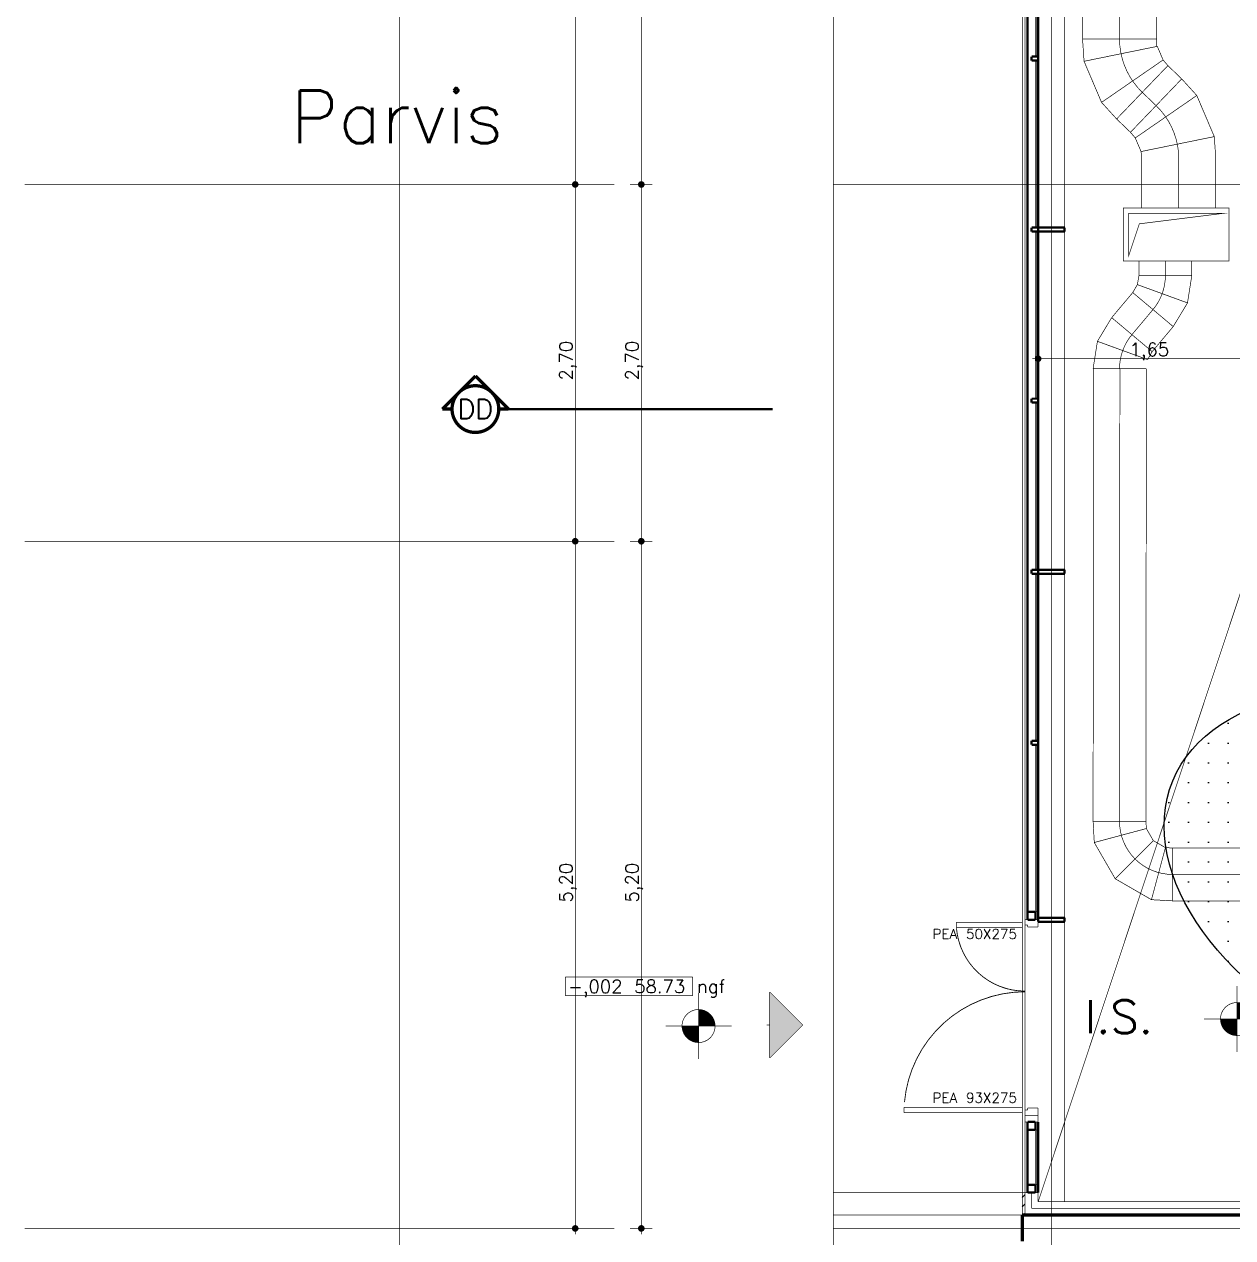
# Model space of a CAD drawing. Header units: inches. Extents: x -525059 to -412686, y 24208 to 76072.
# Drawn here: x -511311 to -502165, y 35106 to 44289 of the extents above; entities that cross this region are included whole.
import ezdxf

# ---------------------------------------------------------------- set-up
doc = ezdxf.new("R2010")
doc.units = ezdxf.units.IN
doc.header["$MEASUREMENT"] = 0
for name, pattern in [('Achse', [115, 0, -40, 75, 0]), ('CACHE', [750, 500, -250]), ('Tiretet', [546.805537, 264.583325, -105.833328, 70.555556, -105.833328])]:
    doc.linetypes.add(name, pattern=pattern)
for name, color, linetype in [('00  ISOFRAN', 7, 'Continuous'), ('00 AXES', 7, 'Continuous'), ('00 BA13', 7, 'Continuous'), ('00 cotations', 7, 'Continuous'), ('00 doublages', 7, 'Continuous'), ('00 enduit', 7, 'Continuous'), ('00 hachures', 7, 'Continuous'), ('00 isolation extérieure', 7, 'Continuous'), ('00 légendes', 7, 'Continuous'), ('00 patatoides', 7, 'Continuous'), ('00 sanitaires', 7, 'Continuous'), ('00 symboles isolants', 7, 'Continuous'), ('00 traits de coupes', 7, 'Continuous'), ('ArchiCAD', 7, 'Continuous'), ('DF ActivitÈ REPRISE', 7, 'Continuous'), ('DF ActivitÈ REPRISE_A', 7, 'Continuous'), ('DF ActivitÈ SOUFFLAGE', 7, 'Continuous'), ('flux de personnes', 7, 'Continuous'), ('murs peripherique', 7, 'Continuous'), ('textes', 7, 'Continuous')]:
    doc.layers.add(name, color=color, linetype=linetype)
doc.layers.get('0').off()
doc.styles.get("Standard").update_dxf_attribs({"font": 'txt', "bigfont": 'BIGFONT.SHX'})
doc.linetypes.add('isolation copie', pattern='A,0,[1,0715-ENSICAEN Niveau 0-1.Shx,S=1.62037,R=0,X=-0.014583,Y=1.66533e-17],-175,0', length=175)
doc.dimstyles.new('Dimstyle_0', dxfattribs={"dimtxt": 100, "dimasz": 85.5, "dimexe": 0.18, "dimexo": 0, "dimgap": 0.09, "dimtad": 1, "dimtih": 1, "dimtoh": 1, "dimlfac": 0.001, "dimzin": 0, "dimdsep": 46, "dimtxsty": 'Standard', "dimblk": 'ARROWHEAD_11', "dimblk1": 'ARROWHEAD_11', "dimblk2": 'ARROWHEAD_11', "dimcen": 0.09, "dimclrd": 7, "dimclre": 7, "dimclrt": 7, "dimadec": 1, "dimazin": 0, "dimtfac": 1, "dimtdec": 4, "dimtmove": 0, "dimatfit": 3, "dimfxl": 1, "dimtolj": 1, "dimtzin": 0, "dimarcsym": 0})
doc.dimstyles.new('Dimstyle_1', dxfattribs={"dimtxt": 100, "dimasz": 85.5, "dimexe": 0.18, "dimexo": 0, "dimgap": 0.09, "dimtad": 1, "dimlfac": 0.001, "dimzin": 0, "dimdsep": 46, "dimtxsty": 'Standard', "dimblk": 'ARROWHEAD_11', "dimblk1": 'ARROWHEAD_11', "dimblk2": 'ARROWHEAD_11', "dimcen": 0.09, "dimclrd": 7, "dimclre": 7, "dimclrt": 7, "dimadec": 1, "dimazin": 0, "dimtfac": 1, "dimtdec": 4, "dimtmove": 0, "dimatfit": 3, "dimfxl": 1, "dimtolj": 1, "dimtzin": 0, "dimarcsym": 0})
pattern_1 = [(45, (0, 0), (-35.355339, 35.355339), [])]

# ---------------------------------------------------------------- blocks, each defined once
blk = doc.blocks.new('Baie Fenêtre libre_1')
at = {"color": 0, "linetype": 'Continuous', "const_width": 5}
for points in [[(-7262, 0), (7262, 0)], [(-7262, 0), (7262, 0)], [(7262, -20), (-7262, -20)]]:
    blk.add_lwpolyline(points, dxfattribs=at)
blk = doc.blocks.new('WALL_11', base_point=(-503748.1, 50022.5))
at = {"layer": '00 enduit'}
h = blk.add_hatch(dxfattribs=at)
h.set_pattern_fill('_COMMON_BRICK', style=0, pattern_type=2)
h.set_pattern_definition(pattern_1)
h.paths.add_polyline_path([(-503758.1, 49972.5), (-503738.1, 49972.5), (-503758.1, 50072.5)], flags=0)
h = blk.add_hatch(dxfattribs=at)
h.set_pattern_fill('_COMMON_BRICK', style=0, pattern_type=2)
h.set_pattern_definition(pattern_1)
h.paths.add_polyline_path([(-503758.1, 35278.5), (-503738.1, 35278.5), (-503738.1, 35448.5), (-503758.1, 35448.5)], flags=0)
at = {"layer": '00 enduit', "color": 7, "linetype": 'Continuous', "const_width": 5}
for points in [[(-503758.1, 50072.5), (-503758.1, 49972.5)], [(-503738.1, 49972.5), (-503758.1, 49972.5)], [(-503738.1, 35448.5), (-503758.1, 35448.5)], [(-503758.1, 35448.5), (-503758.1, 35278.5)], [(-503738.1, 35278.5), (-503738.1, 35448.5)], [(-503758.1, 35278.5), (-503738.1, 35278.5)]]:
    blk.add_lwpolyline(points, dxfattribs=at)
at = {"layer": '00 enduit', "color": 4, "xscale": -1, "rotation": 269.9999999999995}
blk.add_blockref('Baie Fenêtre libre_1', (-503738.1, 42710.5), dxfattribs=at)
blk = doc.blocks.new('F Devanture 3_172')
at = {"color": 0, "linetype": 'Continuous', "const_width": 17.5}
for points in [[(-5222.4, 0), (5222.4, 0)], [(-3898.1, 0), (-3898.1, -50)], [(-3868.1, 0), (-3898.1, 0)], [(-3868.1, -50), (-3868.1, 0)], [(-2603.7, 0), (-2603.7, -50)], [(-2573.7, 0), (-2603.7, 0)], [(-2573.7, -50), (-2573.7, 0)], [(-1309.4, 0), (-1309.4, -50)], [(-1279.4, 0), (-1309.4, 0)], [(-1279.4, -50), (-1279.4, 0)], [(-15, 0), (-15, -50)], [(15, 0), (-15, 0)], [(15, -50), (15, 0)], [(1279.4, 0), (1279.4, -50)], [(1309.4, 0), (1279.4, 0)], [(1309.4, -50), (1309.4, 0)], [(2573.7, 0), (2573.7, -50)], [(2603.7, 0), (2573.7, 0)], [(2603.7, -50), (2603.7, 0)], [(3868.1, 0), (3868.1, -50)], [(3898.1, 0), (3868.1, 0)], [(3898.1, -50), (3898.1, 0)], [(-5222.4, -20), (-5222.4, -80)], [(-5162.4, -20), (-5222.4, -20)], [(-5222.4, -80), (-5162.4, -80)], [(-5162.4, -80), (-5162.4, -20)], [(-5162.4, -80), (5162.4, -80)], [(-3898.1, -50), (-3868.1, -50)], [(-2603.7, -50), (-2573.7, -50)], [(-1309.4, -50), (-1279.4, -50)], [(-15, -50), (15, -50)], [(1279.4, -50), (1309.4, -50)], [(2573.7, -50), (2603.7, -50)], [(3868.1, -50), (3898.1, -50)], [(5162.4, -20), (5162.4, -80)], [(5222.4, -20), (5162.4, -20)], [(5162.4, -80), (5222.4, -80)], [(5222.4, -80), (5222.4, -20)]]:
    blk.add_lwpolyline(points, dxfattribs=at)
at = {"color": 0, "linetype": 'Continuous', "const_width": 5}
for points in [[(-5162.4, -20), (-3898.1, -20), (-3898.1, -10), (-5162.4, -10)], [(-3868.1, -20), (-2603.7, -20), (-2603.7, -10), (-3868.1, -10)], [(-2573.7, -20), (-1309.4, -20), (-1309.4, -10), (-2573.7, -10)], [(-1279.4, -20), (-15, -20), (-15, -10), (-1279.4, -10)], [(15, -20), (1279.4, -20), (1279.4, -10), (15, -10)], [(1309.4, -20), (2573.7, -20), (2573.7, -10), (1309.4, -10)], [(2603.7, -20), (3868.1, -20), (3868.1, -10), (2603.7, -10)], [(3898.1, -20), (5162.4, -20), (5162.4, -10), (3898.1, -10)]]:
    blk.add_lwpolyline(points, close=True, dxfattribs=at)
blk = doc.blocks.new('F Devanture 3_8')
at = {"color": 0, "linetype": 'Continuous', "const_width": 17.5}
for points in [[(-267.5, 0), (267.5, 0)], [(-267.5, -20), (-267.5, -80)], [(-207.5, -20), (-267.5, -20)], [(-267.5, -80), (-207.5, -80)], [(-207.5, -80), (-207.5, -20)], [(-207.5, -80), (207.5, -80)], [(207.5, -20), (207.5, -80)], [(267.5, -20), (207.5, -20)], [(207.5, -80), (267.5, -80)], [(267.5, -80), (267.5, -20)]]:
    blk.add_lwpolyline(points, dxfattribs=at)
at = {"color": 0, "linetype": 'Continuous', "const_width": 5}
blk.add_lwpolyline([(-207.5, -20), (207.5, -20), (207.5, -10), (-207.5, -10)], close=True, dxfattribs=at)
blk = doc.blocks.new('Porte 2v CadBois 65_42')
at = {"color": 0, "linetype": 'Continuous', "const_width": 6.5}
for points in [[(640.3, 911.5, 0.388879), (-195, 0)], [(-200, 0, 0.388879), (-674.7, 518)]]:
    blk.add_lwpolyline(points, format="xyb", dxfattribs=at)
at = {"color": 0, "linetype": 'Continuous', "const_width": 5}
for points in [[(720, 915), (680, 915)], [(680, 915), (680, 20)], [(720, 20), (720, 915)], [(-720, 520), (-680, 520)], [(-720, 20), (-720, 520)], [(-680, 520), (-680, 20)], [(-700, 0), (-740, 0)], [(-740, 0), (-740, -10)], [(-680, 20), (-720, 20)], [(-700, -20), (-700, 0)], [(680, 20), (720, 20)], [(740, 0), (700, 0)], [(700, 0), (700, -20)], [(740, -10), (740, 0)], [(-740, -10), (-740, -90)], [(-740, -90), (-740, -100)], [(-685, -20), (-700, -20)], [(-685, -100), (-685, -20)], [(700, -20), (685, -20)], [(685, -20), (685, -100)], [(740, -90), (740, -10)], [(740, -100), (740, -90)], [(-740, -100), (-685, -100)], [(685, -100), (740, -100)]]:
    blk.add_lwpolyline(points, dxfattribs=at)
blk = doc.blocks.new('Porte 2v CadBois 65_43')
at = {"color": 0, "linetype": 'Continuous', "const_width": 6.5}
for points in [[(640.3, 911.5, 0.388879), (-195, 0)], [(-200, 0, 0.388879), (-674.7, 518)]]:
    blk.add_lwpolyline(points, format="xyb", dxfattribs=at)
at = {"color": 0, "linetype": 'Continuous', "const_width": 5}
for points in [[(720, 915), (680, 915)], [(680, 915), (680, 20)], [(720, 20), (720, 915)], [(-720, 520), (-680, 520)], [(-720, 20), (-720, 520)], [(-680, 520), (-680, 20)], [(-700, 0), (-740, 0)], [(-740, 0), (-740, -10)], [(-680, 20), (-720, 20)], [(-700, -20), (-700, 0)], [(680, 20), (720, 20)], [(740, 0), (700, 0)], [(700, 0), (700, -20)], [(740, -10), (740, 0)], [(-740, -10), (-740, -90)], [(-740, -90), (-740, -100)], [(-685, -20), (-700, -20)], [(-685, -100), (-685, -20)], [(700, -20), (685, -20)], [(685, -20), (685, -100)], [(740, -90), (740, -10)], [(740, -100), (740, -90)], [(-740, -100), (-685, -100)], [(685, -100), (740, -100)]]:
    blk.add_lwpolyline(points, dxfattribs=at)
blk = doc.blocks.new('WALL_57', base_point=(-503688.1, 50022.5))
at = {"layer": '00 isolation extérieure', "color": 1, "linetype": 'Continuous', "const_width": 5}
for points in [[(-503638.1, 49972.5), (-503738.1, 49972.5)], [(-503638.1, 36032.7), (-503738.1, 36032.7)], [(-503738.1, 36032.7), (-503738.1, 35982.7)], [(-503638.1, 35982.7), (-503638.1, 36032.7)], [(-503638.1, 35982.7), (-503738.1, 35982.7)], [(-503638.1, 35447.7), (-503738.1, 35447.7)], [(-503738.1, 35447.7), (-503738.1, 35278.5)], [(-503638.1, 35378.5), (-503638.1, 35447.7)]]:
    blk.add_lwpolyline(points, dxfattribs=at)
at = {"layer": '00 isolation extérieure', "color": 4, "xscale": -1}
for name, p, rotation in [('F Devanture 3_8', (-503638.1, 49705), 270), ('F Devanture 3_172', (-503638.1, 42735.1), 270), ('Porte 2v CadBois 65_42', (-503738.1, 36772.7), 90), ('F Devanture 3_8', (-503638.1, 35715.2), 270)]:
    blk.add_blockref(name, p, dxfattribs=dict(at, rotation=rotation))
at = {"layer": '00 isolation extérieure', "color": 4, "rotation": 90}
blk.add_blockref('Porte 2v CadBois 65_43', (-503738.1, 48697.5), dxfattribs=at)
blk = doc.blocks.new('WALL_84', base_point=(-487038.3, 35178.5))
at = {"layer": 'murs peripherique', "color": 7, "linetype": 'Continuous', "const_width": 25}
for points in [[(-501738.3, 35278.5), (-503758.1, 35278.5)], [(-503758.1, 35278.5), (-503758.1, 35078.5)]]:
    blk.add_lwpolyline(points, dxfattribs=at)
blk = doc.blocks.new('WALL_94', base_point=(-503688.1, 35328.5))
at = {"layer": '00 doublages', "color": 1, "linetype": 'Continuous', "const_width": 5}
for points in [[(-501988.3, 35378.5), (-503638.1, 35378.5)], [(-503738.1, 35278.5), (-501988.3, 35278.5)]]:
    blk.add_lwpolyline(points, dxfattribs=at)
blk = doc.blocks.new('WALL_1642', base_point=(-503638.1, 37512.7))
at = {"layer": '00 doublages', "color": 171, "linetype": 'Continuous', "const_width": 17.5}
for points in [[(-503438.1, 37527.7), (-503638.1, 37527.7)], [(-503638.1, 37527.7), (-503638.1, 37497.7)], [(-503638.1, 37497.7), (-503438.1, 37497.7)], [(-503438.1, 37497.7), (-503438.1, 37527.7)]]:
    blk.add_lwpolyline(points, dxfattribs=at)
blk = doc.blocks.new('WALL_1643', base_point=(-503638.1, 42735.1))
at = {"layer": '00 doublages', "color": 171, "linetype": 'Continuous', "const_width": 17.5}
for points in [[(-503438.1, 42750.1), (-503638.1, 42750.1)], [(-503638.1, 42750.1), (-503638.1, 42720.1)], [(-503638.1, 42720.1), (-503438.1, 42720.1)], [(-503438.1, 42720.1), (-503438.1, 42750.1)]]:
    blk.add_lwpolyline(points, dxfattribs=at)
blk = doc.blocks.new('WALL_1647', base_point=(-503688.1, 40146.4))
at = {"layer": '00 doublages', "color": 171, "linetype": 'Continuous', "const_width": 17.5}
for points in [[(-503438.1, 40161.4), (-503638.1, 40161.4)], [(-503638.1, 40131.4), (-503438.1, 40131.4)], [(-503438.1, 40131.4), (-503438.1, 40161.4)]]:
    blk.add_lwpolyline(points, dxfattribs=at)
blk = doc.blocks.new('LINE_19865', base_point=(-505419, 36716.3))
at = {"layer": 'flux de personnes', "color": 1, "linetype": 'Continuous', "const_width": 5}
for points in [[(-505419, 36716.3), (-505669, 36966.3)], [(-505669, 36466.3), (-505669, 36966.3)], [(-505669, 36716.3), (-505691.4, 36716.3)], [(-505419, 36716.3), (-505669, 36466.3)]]:
    blk.add_lwpolyline(points, dxfattribs=at)
at = {"layer": 'flux de personnes', "color": 1}
blk.add_solid([(-505419, 36716.3), (-505669, 36466.3), (-505669, 36966.3)], dxfattribs=at)
blk = doc.blocks.new('*D468')
at = {"layer": '00 cotations', "color": 7, "linetype": 'Continuous', "const_width": 5}
for points in [[(-503638.1, 46979.3), (-503638.1, 47041.2)], [(-487238.3, 46979.3), (-487238.3, 47041.2)], [(-503683.1, 46956.8), (-503660.6, 46956.8)], [(-503638.1, 46872.4), (-503638.1, 46934.3)], [(-503615.6, 46956.8), (-487260.8, 46956.8)], [(-487238.3, 46872.4), (-487238.3, 46934.3)], [(-487215.8, 46956.8), (-487193.3, 46956.8)]]:
    blk.add_lwpolyline(points, dxfattribs=at)
at = {"layer": '00 cotations', "color": 7, "linetype": 'Continuous'}
for points, const_width in [([(-503660.6, 46956.8, 1), (-503615.6, 46956.8, 1)], 5), ([(-503649.4, 46956.8, 1), (-503626.9, 46956.8, 1)], 22.5), ([(-487260.8, 46956.8, 1), (-487215.8, 46956.8, 1)], 5), ([(-487249.5, 46956.8, 1), (-487227, 46956.8, 1)], 22.5)]:
    blk.add_lwpolyline(points, format="xyb", close=True, dxfattribs=dict(at, const_width=const_width))
at = {"layer": '00 cotations', "color": 7, "insert": (-495609.8, 47076.8), "char_height": 100, "attachment_point": 1}
blk.add_mtext('\\A1;{\\Ftxt.shx|c0;16,40}', dxfattribs=at)
blk = doc.blocks.new('ARROWHEAD_11')
at = {"color": 0, "linetype": 'Continuous'}
blk.add_line((0, 0), (-1, 0), dxfattribs=at)
at = {"color": 0, "linetype": 'Continuous', "const_width": 0.25}
blk.add_lwpolyline([(-0.125, 0, 1), (0.125, 0, 1)], format="xyb", close=True, dxfattribs=at)
blk = doc.blocks.new('*D470')
at = {"layer": '00 cotations', "color": 7, "linetype": 'Continuous'}
for points, const_width in [([(-503660.6, 41757.6, 1), (-503615.6, 41757.6, 1)], 5), ([(-503649.4, 41757.6, 1), (-503626.9, 41757.6, 1)], 22.5), ([(-502010.8, 41757.6, 1), (-501965.8, 41757.6, 1)], 5), ([(-501999.5, 41757.6, 1), (-501977, 41757.6, 1)], 22.5)]:
    blk.add_lwpolyline(points, format="xyb", close=True, dxfattribs=dict(at, const_width=const_width))
at = {"layer": '00 cotations', "color": 7, "linetype": 'Continuous', "const_width": 5}
for points in [[(-503638.1, 41780.1), (-503638.1, 41841.9)], [(-501988.3, 41780.1), (-501988.3, 41841.9)], [(-503683.1, 41757.6), (-503660.6, 41757.6)], [(-503638.1, 41673.2), (-503638.1, 41735.1)], [(-503615.6, 41757.6), (-502010.8, 41757.6)], [(-501988.3, 41673.2), (-501988.3, 41735.1)]]:
    blk.add_lwpolyline(points, dxfattribs=at)
at = {"layer": '00 cotations', "color": 7, "insert": (-502946.6, 41877.6), "char_height": 100, "attachment_point": 1}
blk.add_mtext('\\A1;{\\Ftxt.shx|c0;1,65}', dxfattribs=at)
blk = doc.blocks.new('*D525')
at = {"layer": '00 cotations', "color": 7, "linetype": 'Continuous', "const_width": 5}
for points in [[(-506663.8, 40376.8), (-506725.7, 40376.8)], [(-506641.3, 35199.5), (-506641.3, 40354.3)], [(-506556.9, 40376.8), (-506618.8, 40376.8)], [(-506663.8, 35177), (-506725.7, 35177)], [(-506556.9, 35177), (-506618.8, 35177)], [(-506641.3, 35132), (-506641.3, 35154.5)]]:
    blk.add_lwpolyline(points, dxfattribs=at)
at = {"layer": '00 cotations', "color": 7, "linetype": 'Continuous'}
for points, const_width in [([(-506663.8, 40376.8, 1), (-506618.8, 40376.8, 1)], 5), ([(-506652.5, 40376.8, 1), (-506630, 40376.8, 1)], 22.5), ([(-506663.8, 35177, 1), (-506618.8, 35177, 1)], 5), ([(-506652.5, 35177, 1), (-506630, 35177, 1)], 22.5)]:
    blk.add_lwpolyline(points, format="xyb", close=True, dxfattribs=dict(at, const_width=const_width))
at = {"layer": '00 cotations', "color": 7, "insert": (-506761.3, 37643.4), "char_height": 100, "attachment_point": 1, "rotation": 90}
blk.add_mtext('\\A1;{\\Ftxt.shx|c0;5,20}', dxfattribs=at)
blk = doc.blocks.new('*D526')
at = {"layer": '00 cotations', "color": 7, "linetype": 'Continuous', "const_width": 5}
for points in [[(-506663.8, 43076.8), (-506725.7, 43076.8)], [(-506556.9, 43076.8), (-506618.8, 43076.8)], [(-506641.3, 40399.3), (-506641.3, 43054.3)], [(-506663.8, 40376.8), (-506725.7, 40376.8)], [(-506556.9, 40376.8), (-506618.8, 40376.8)]]:
    blk.add_lwpolyline(points, dxfattribs=at)
at = {"layer": '00 cotations', "color": 7, "linetype": 'Continuous'}
for points, const_width in [([(-506663.8, 43076.8, 1), (-506618.8, 43076.8, 1)], 5), ([(-506652.5, 43076.8, 1), (-506630, 43076.8, 1)], 22.5), ([(-506663.8, 40376.8, 1), (-506618.8, 40376.8, 1)], 5), ([(-506652.5, 40376.8, 1), (-506630, 40376.8, 1)], 22.5)]:
    blk.add_lwpolyline(points, format="xyb", close=True, dxfattribs=dict(at, const_width=const_width))
at = {"layer": '00 cotations', "color": 7, "insert": (-506761.3, 41593.3), "char_height": 100, "attachment_point": 1, "rotation": 90}
blk.add_mtext('\\A1;{\\Ftxt.shx|c0;2,70}', dxfattribs=at)
blk = doc.blocks.new('*D527')
at = {"layer": '00 cotations', "color": 7, "linetype": 'Continuous', "const_width": 5}
for points in [[(-506663.8, 50172.5), (-506725.7, 50172.5)], [(-506641.3, 50195), (-506641.3, 50217.5)], [(-506641.3, 43099.3), (-506641.3, 50150)], [(-506556.9, 50172.5), (-506618.8, 50172.5)], [(-506663.8, 43076.8), (-506725.7, 43076.8)], [(-506556.9, 43076.8), (-506618.8, 43076.8)]]:
    blk.add_lwpolyline(points, dxfattribs=at)
at = {"layer": '00 cotations', "color": 7, "linetype": 'Continuous'}
for points, const_width in [([(-506663.8, 50172.5, 1), (-506618.8, 50172.5, 1)], 5), ([(-506652.5, 50172.5, 1), (-506630, 50172.5, 1)], 22.5), ([(-506663.8, 43076.8, 1), (-506618.8, 43076.8, 1)], 5), ([(-506652.5, 43076.8, 1), (-506630, 43076.8, 1)], 22.5)]:
    blk.add_lwpolyline(points, format="xyb", close=True, dxfattribs=dict(at, const_width=const_width))
at = {"layer": '00 cotations', "color": 7, "insert": (-506761.3, 46491.2), "char_height": 100, "attachment_point": 1, "rotation": 90}
blk.add_mtext('\\A1;{\\Ftxt.shx|c0;7,10}', dxfattribs=at)
blk = doc.blocks.new('*D528')
at = {"layer": '00 cotations', "color": 7, "linetype": 'Continuous', "const_width": 5}
for points in [[(-507163.8, 40376.8), (-507225.7, 40376.8)], [(-507141.3, 35199.5), (-507141.3, 40354.3)], [(-507056.9, 40376.8), (-507118.8, 40376.8)], [(-507163.8, 35177), (-507225.7, 35177)], [(-507056.9, 35177), (-507118.8, 35177)], [(-507141.3, 35132), (-507141.3, 35154.5)]]:
    blk.add_lwpolyline(points, dxfattribs=at)
at = {"layer": '00 cotations', "color": 7, "linetype": 'Continuous'}
for points, const_width in [([(-507163.8, 40376.8, 1), (-507118.8, 40376.8, 1)], 5), ([(-507152.5, 40376.8, 1), (-507130, 40376.8, 1)], 22.5), ([(-507163.8, 35177, 1), (-507118.8, 35177, 1)], 5), ([(-507152.5, 35177, 1), (-507130, 35177, 1)], 22.5)]:
    blk.add_lwpolyline(points, format="xyb", close=True, dxfattribs=dict(at, const_width=const_width))
at = {"layer": '00 cotations', "color": 7, "insert": (-507261.3, 37643.4), "char_height": 100, "attachment_point": 1, "rotation": 90}
blk.add_mtext('\\A1;{\\Ftxt.shx|c0;5,20}', dxfattribs=at)
blk = doc.blocks.new('*D529')
at = {"layer": '00 cotations', "color": 7, "linetype": 'Continuous', "const_width": 5}
for points in [[(-507163.8, 43076.8), (-507225.7, 43076.8)], [(-507056.9, 43076.8), (-507118.8, 43076.8)], [(-507141.3, 40399.3), (-507141.3, 43054.3)], [(-507163.8, 40376.8), (-507225.7, 40376.8)], [(-507056.9, 40376.8), (-507118.8, 40376.8)]]:
    blk.add_lwpolyline(points, dxfattribs=at)
at = {"layer": '00 cotations', "color": 7, "linetype": 'Continuous'}
for points, const_width in [([(-507163.8, 43076.8, 1), (-507118.8, 43076.8, 1)], 5), ([(-507152.5, 43076.8, 1), (-507130, 43076.8, 1)], 22.5), ([(-507163.8, 40376.8, 1), (-507118.8, 40376.8, 1)], 5), ([(-507152.5, 40376.8, 1), (-507130, 40376.8, 1)], 22.5)]:
    blk.add_lwpolyline(points, format="xyb", close=True, dxfattribs=dict(at, const_width=const_width))
at = {"layer": '00 cotations', "color": 7, "insert": (-507261.3, 41593.3), "char_height": 100, "attachment_point": 1, "rotation": 90}
blk.add_mtext('\\A1;{\\Ftxt.shx|c0;2,70}', dxfattribs=at)
blk = doc.blocks.new('*D530')
at = {"layer": '00 cotations', "color": 7, "linetype": 'Continuous', "const_width": 5}
for points in [[(-507163.8, 51076.8), (-507225.7, 51076.8)], [(-507141.3, 51099.3), (-507141.3, 51121.8)], [(-507141.3, 43099.3), (-507141.3, 51054.3)], [(-507056.9, 51076.8), (-507118.8, 51076.8)], [(-507163.8, 43076.8), (-507225.7, 43076.8)], [(-507056.9, 43076.8), (-507118.8, 43076.8)]]:
    blk.add_lwpolyline(points, dxfattribs=at)
at = {"layer": '00 cotations', "color": 7, "linetype": 'Continuous'}
for points, const_width in [([(-507163.8, 51076.8, 1), (-507118.8, 51076.8, 1)], 5), ([(-507152.5, 51076.8, 1), (-507130, 51076.8, 1)], 22.5), ([(-507163.8, 43076.8, 1), (-507118.8, 43076.8, 1)], 5), ([(-507152.5, 43076.8, 1), (-507130, 43076.8, 1)], 22.5)]:
    blk.add_lwpolyline(points, format="xyb", close=True, dxfattribs=dict(at, const_width=const_width))
at = {"layer": '00 cotations', "color": 7, "insert": (-507261.3, 46943.3), "char_height": 100, "attachment_point": 1, "rotation": 90}
blk.add_mtext('\\A1;{\\Ftxt.shx|c0;8,00}', dxfattribs=at)
blk = doc.blocks.new('LEVDIM_7', base_point=(-506208, 36708.4))
at = {"layer": '00 cotations', "color": 7, "linetype": 'Continuous', "const_width": 5}
for points in [[(-507215.1, 37078.4), (-507215.1, 36938.4)], [(-506252.5, 37078.4), (-507215.1, 37078.4)], [(-506252.5, 36938.4), (-506252.5, 37078.4)], [(-507215.1, 36938.4), (-506252.5, 36938.4)], [(-506208, 36458.4), (-506208, 36958.4)], [(-506458, 36708.4), (-505958, 36708.4)]]:
    blk.add_lwpolyline(points, dxfattribs=at)
blk.add_lwpolyline([(-506333, 36708.4, 1), (-506083, 36708.4, 1)], format="xyb", close=True, dxfattribs=at)
at = {"layer": '00 cotations', "color": 7, "linetype": 'Continuous', "const_width": 125}
for points in [[(-506145.5, 36708.4, 0.414214), (-506208, 36770.9)], [(-506270.5, 36708.4, 0.414214), (-506208, 36645.9)]]:
    blk.add_lwpolyline(points, format="xyb", dxfattribs=at)
at = {"layer": '00 cotations', "color": 7, "insert": (-507195.1, 37058.4), "char_height": 100, "attachment_point": 1}
blk.add_mtext('\\A1;{\\Ftxt.shx|c0;-,002 58.73 ngf}', dxfattribs=at)
blk = doc.blocks.new('LEVDIM_43', base_point=(-502133.3, 36761.3))
at = {"layer": '00 cotations', "color": 7, "linetype": 'Continuous', "const_width": 5}
for points in [[(-501903.3, 37131.3), (-501903.3, 36991.3)], [(-500911, 37131.3), (-501903.3, 37131.3)], [(-500911, 36991.3), (-500911, 37131.3)], [(-502133.3, 36511.3), (-502133.3, 37011.3)], [(-501903.3, 36991.3), (-500911, 36991.3)], [(-502383.3, 36761.3), (-501883.3, 36761.3)]]:
    blk.add_lwpolyline(points, dxfattribs=at)
blk.add_lwpolyline([(-502258.3, 36761.3, 1), (-502008.3, 36761.3, 1)], format="xyb", close=True, dxfattribs=at)
at = {"layer": '00 cotations', "color": 7, "linetype": 'Continuous', "const_width": 125}
for points in [[(-502195.8, 36761.3, 0.414214), (-502133.3, 36698.8)], [(-502070.8, 36761.3, 0.414214), (-502133.3, 36823.8)]]:
    blk.add_lwpolyline(points, format="xyb", dxfattribs=at)
at = {"layer": '00 cotations', "color": 7, "insert": (-501883.3, 37111.3), "char_height": 100, "attachment_point": 1}
blk.add_mtext('\\A1;{\\Ftxt.shx|c0;±0,00 58.75 ngf}', dxfattribs=at)
blk = doc.blocks.new('CUTPLANE_7', base_point=(-507646.9, 41377))
at = {"layer": '00 traits de coupes', "color": 7, "linetype": 'Continuous', "const_width": 25}
for points in [[(-507896.9, 41627), (-508146.9, 41377)], [(-507646.9, 41377), (-507896.9, 41627)], [(-508146.9, 41377), (-508073.7, 41377)], [(-507720.1, 41377), (-507646.9, 41377)]]:
    blk.add_lwpolyline(points, dxfattribs=at)
blk.add_lwpolyline([(-508073.7, 41377, 1), (-507720.1, 41377, 1)], format="xyb", close=True, dxfattribs=at)
at = {"layer": '00 traits de coupes', "color": 171, "linetype": 'Tiretet', "const_width": 17.5}
blk.add_lwpolyline([(-507646.9, 41377), (-505646.9, 41377)], dxfattribs=at)
at = {"layer": 'ArchiCAD', "color": 7, "insert": (-508033.2, 41302), "char_height": 150, "attachment_point": 7}
blk.add_mtext('\\A1;{\\Ftxt.shx|c0;DD}', dxfattribs=at)

msp = doc.modelspace()

# ---------------------------------------------------------------- hatches: boundary and pattern name
at = {"layer": '00 patatoides'}
h = msp.add_hatch(dxfattribs=at)
h.set_pattern_fill('25___COPIE', color=52, style=0, pattern_type=2)
h.set_pattern_definition([(0, (0, 0), (0, 150), [0, -150])])
h.paths.add_polyline_path([(-498901.227, 36463.79, 0.32051401), (-498502.072, 37431.017, 0.10711418), (-498774.295, 38023.168, 0.07610073), (-499321.87, 38569.739, 0.12344587), (-500880.394, 39212.91, 0.07610073), (-501654.072, 39211.592, 0.10711418), (-502264.681, 38983.768, 0.32051401), (-502663.836, 38016.541, 0.10711418), (-502391.613, 37424.39, 0.07610073), (-501844.038, 36877.819, 0.12344587), (-500285.514, 36234.648, 0.07610073), (-499511.836, 36235.966, 0.10711418)], flags=0)

# ---------------------------------------------------------------- linework, layer by layer
at = {"layer": '00  ISOFRAN', "color": 1, "linetype": 'Achse', "const_width": 5}
for points in [[(-503738.267, 50806.801), (-503738.267, 35448.519)], [(-503638.109, 35378.519), (-498788.267, 49972.492)], [(-505188.267, 35448.519), (-505188.267, 34908.518)], [(-505188.267, 35448.519), (-503738.267, 35448.519)], [(-503758.109, 35278.519), (-505188.267, 35278.519)]]:
    msp.add_lwpolyline(points, dxfattribs=at)
at = {"layer": '00 AXES', "color": 1, "linetype": 'Tiretet', "const_width": 5}
for points in [[(-508469.022, 31373.428), (-508469.022, 53518.786)], [(-505188.267, 31373.428), (-505188.267, 53518.786)], [(-503538.267, 31373.428), (-503538.267, 53518.786)], [(-511308.535, 43076.801), (-506845.279, 43076.801)], [(-505188.267, 43076.801), (-458988.267, 43076.801)], [(-511308.535, 40376.801), (-506845.279, 40376.801)], [(-511308.535, 35176.97), (-506845.279, 35176.97)], [(-505188.267, 35178.519), (-458988.267, 35178.519)]]:
    msp.add_lwpolyline(points, dxfattribs=at)
at = {"layer": '00 BA13', "color": 1}
msp.add_point((-503638.109, 40520.231), dxfattribs=at)
at = {"layer": '00 hachures', "color": 7, "linetype": 'Achse', "const_width": 5}
msp.add_lwpolyline([(-503438.109, 35378.519), (-503438.109, 49972.492)], dxfattribs=at)
at = {"layer": '00 patatoides', "color": 7, "linetype": 'Continuous'}
msp.add_ellipse((-500582.954, 37723.779), major_axis=(2036.309, -840.343), ratio=0.62060428, dxfattribs=at)
at = {"layer": '00 sanitaires', "color": 7, "linetype": 'Achse', "const_width": 0.25}
msp.add_lwpolyline([(-498788.267, 49972.492), (-503638.267, 49972.492), (-503638.267, 35378.519), (-498788.267, 35378.519)], close=True, dxfattribs=at)
at = {"layer": '00 symboles isolants', "color": 253, "linetype": 'isolation copie', "const_width": 5}
for points in [[(-503688.109, 35448.331), (-503688.109, 35328.519)], [(-501988.267, 35328.519), (-503688.109, 35328.519)]]:
    msp.add_lwpolyline(points, dxfattribs=at)
at = {"layer": 'DF ActivitÈ REPRISE', "color": 191, "linetype": 'Achse', "const_width": 5}
for points in [[(-503022.076, 44177.795), (-503022.076, 48247.448)], [(-503302.076, 44177.795), (-503302.076, 48058.448)], [(-502742.076, 44120.655), (-502742.076, 44463.308)], [(-503302.076, 44177.795), (-502742.076, 44177.795)], [(-502736.422, 44121.809), (-503290.6, 44008.716)], [(-502736.422, 44121.809), (-502692.548, 44018.789)], [(-502692.548, 44018.789), (-503158.1, 43697.597)], [(-502692.548, 44018.789), (-502656.1, 43975.917)], [(-502656.1, 43975.917), (-503044.147, 43572.16)], [(-502551.448, 43875.337), (-502939.495, 43471.58)], [(-502551.448, 43875.337), (-502437.495, 43749.901)], [(-502903.047, 43428.708), (-502437.495, 43749.901)], [(-502437.495, 43749.901), (-502304.995, 43438.781)], [(-502859.173, 43325.688), (-502304.995, 43438.781)], [(-502573.519, 43269.702), (-502573.519, 42898.559)], [(-502875.229, 42387.188), (-502875.229, 42498.559)], [(-502675.229, 42387.188), (-502675.229, 42498.559)], [(-502475.229, 42387.188), (-502475.229, 42498.559)], [(-502875.229, 42387.188), (-502475.229, 42387.188)], [(-502507.722, 42180.422), (-502475.229, 42387.188)], [(-503081.451, 42068.88), (-502922.104, 42258.53)], [(-502922.104, 42258.53), (-502887.313, 42318.722)], [(-502887.313, 42318.722), (-502507.722, 42180.422)], [(-502615.854, 42001.215), (-502507.722, 42180.422)], [(-503189.583, 41889.672), (-503081.451, 42068.88)], [(-503222.076, 41682.907), (-503189.583, 41889.672)], [(-502809.992, 41751.372), (-503189.583, 41889.672)], [(-502822.076, 41682.907), (-503222.076, 41682.907)], [(-503219.578, 41682.825), (-503222.076, 38255.563)], [(-503019.578, 41682.825), (-503022.076, 38255.563)], [(-502819.578, 41682.825), (-502822.076, 38255.563)], [(-502822.076, 38255.563), (-503222.076, 38255.563)], [(-503222.076, 38255.563), (-503213.223, 38097.166)], [(-502819.125, 38202.764), (-503213.223, 38097.166)], [(-502819.125, 38202.764), (-502766.326, 38111.314)], [(-502766.326, 38111.314), (-503054.826, 37822.814)], [(-502766.326, 38111.314), (-502674.875, 38058.514)], [(-503213.223, 38097.166), (-503054.826, 37822.814)], [(-502674.875, 38058.514), (-502780.474, 37664.417)], [(-502674.875, 38058.514), (-502622.076, 38055.563)], [(-502622.076, 38055.563), (-502622.076, 37655.563)], [(-502622.076, 38055.563), (-501485.489, 38055.563)], [(-502622.076, 37855.563), (-501485.489, 37855.563)], [(-503054.826, 37822.814), (-502780.474, 37664.417)], [(-502780.474, 37664.417), (-502622.076, 37655.563)], [(-502622.076, 37655.563), (-501485.489, 37655.563)]]:
    msp.add_lwpolyline(points, dxfattribs=at)
at = {"layer": 'DF ActivitÈ REPRISE', "color": 191, "linetype": 'CACHE', "const_width": 5}
for points in [[(-503302.076, 44177.795), (-503290.6, 44008.716)], [(-503290.6, 44008.716), (-503158.1, 43697.597)], [(-502656.1, 43975.917), (-502551.448, 43875.337)], [(-502850.123, 43774.038), (-502745.472, 43673.459)], [(-503158.1, 43697.597), (-503044.147, 43572.16)], [(-503044.147, 43572.16), (-502939.495, 43471.58)], [(-502939.495, 43471.58), (-502903.047, 43428.708)], [(-502304.995, 43438.781), (-502293.519, 43269.702)], [(-502903.047, 43428.708), (-502859.173, 43325.688)], [(-502859.173, 43325.688), (-502853.519, 43269.702)], [(-502853.519, 43269.702), (-502853.519, 42898.559)], [(-502293.519, 43269.702), (-502293.519, 42898.559)], [(-502887.313, 42318.722), (-502875.229, 42387.188)], [(-502922.104, 42258.53), (-502615.854, 42001.215)], [(-503081.451, 42068.88), (-502775.201, 41811.564)], [(-502775.201, 41811.564), (-502615.854, 42001.215)], [(-502809.992, 41751.372), (-502775.201, 41811.564)], [(-502822.076, 38255.563), (-502819.125, 38202.764)]]:
    msp.add_lwpolyline(points, dxfattribs=at)
at = {"layer": 'DF ActivitÈ REPRISE', "color": 191, "linetype": 'Achse', "const_width": 5}
for points in [[(-503022.076, 44177.795, 0.2040732), (-502850.123, 43774.038)], [(-502573.519, 43269.702, 0.2040732), (-502745.472, 43673.459)]]:
    msp.add_lwpolyline(points, format="xyb", dxfattribs=at)
for points in [[(-502992.602, 42498.559), (-502192.602, 42498.559), (-502192.602, 42898.559), (-502992.602, 42898.559)], [(-502952.602, 42538.559), (-502872.602, 42778.559), (-502232.602, 42858.559), (-502952.602, 42858.559)]]:
    msp.add_lwpolyline(points, close=True, dxfattribs=at)
at = {"layer": 'DF ActivitÈ REPRISE_A', "color": 191, "linetype": 'Continuous', "const_width": 5}
for points in [[(-502768.979, 42129.873, 0.17649533), (-502675.229, 42387.188)], [(-502928.326, 41940.222, 0.17649533), (-503022.076, 41682.907)]]:
    msp.add_lwpolyline(points, format="xyb", dxfattribs=at)
msp.add_lwpolyline([(-502928.326, 41940.222), (-502768.979, 42129.873)], dxfattribs=at)
at = {"layer": 'DF ActivitÈ SOUFFLAGE', "color": 191, "linetype": 'Achse', "const_width": 5}
msp.add_lwpolyline([(-503022.076, 38255.563, 0.41421356), (-502622.076, 37855.563)], format="xyb", dxfattribs=at)

# ---------------------------------------------------------------- block references
at = {"layer": '00 cotations', "color": 7}
for name, p in [('LEVDIM_43', (-502133.267, 36761.26)), ('LEVDIM_7', (-506207.974, 36708.403))]:
    msp.add_blockref(name, p, dxfattribs=at)
at = {"layer": '00 doublages', "color": 171}
for name, p in [('WALL_1643', (-503638.109, 42735.083)), ('WALL_1647', (-503688.109, 40146.378)), ('WALL_1642', (-503638.109, 37512.674))]:
    msp.add_blockref(name, p, dxfattribs=at)
at = {"layer": '00 doublages', "color": 1}
msp.add_blockref('WALL_94', (-503688.109, 35328.519), dxfattribs=at)
at = {"layer": '00 enduit', "color": 7}
msp.add_blockref('WALL_11', (-503748.109, 50022.492), dxfattribs=at)
at = {"layer": '00 isolation extérieure', "color": 1}
msp.add_blockref('WALL_57', (-503688.109, 50022.492), dxfattribs=at)
at = {"layer": '00 traits de coupes', "color": 171}
msp.add_blockref('CUTPLANE_7', (-507646.888, 41377.025), dxfattribs=at)
at = {"layer": 'flux de personnes', "color": 1, "linetype": 'Continuous'}
msp.add_blockref('LINE_19865', (-505418.975, 36716.29), dxfattribs=at)
at = {"layer": 'murs peripherique', "color": 7}
msp.add_blockref('WALL_84', (-487038.267, 35178.519), dxfattribs=at)

# ---------------------------------------------------------------- texts
at = {"layer": '00 légendes', "color": 7, "insert": (-508488.77, 43788.692), "char_height": 400, "width": 3853.94285, "attachment_point": 2}
msp.add_mtext('\\A1;{\\Ftxt.shx|c0;Parvis}', dxfattribs=at)
at = {"layer": 'textes', "color": 7, "attachment_point": 2}
for s, insert, char_height, width in [('\\A1;{\\Ftxt.shx|c0;\\C7;PEA 50X275}', (-504117.889, 37442.545), 75, 1651.2783), ('\\A1;{\\Ftxt.shx|c0;\\C7;I.S.}', (-503026.996, 36903.399), 250.00002, 1709.3268), ('\\A1;{\\Ftxt.shx|c0;\\C7;PEA 93X275}', (-504117.889, 36202.966), 75, 1651.2783)]:
    msp.add_mtext(s, dxfattribs=dict(at, insert=insert, char_height=char_height, width=width))

# ---------------------------------------------------------------- dimensions: what is measured, and where the dimension line sits
at = {"layer": '00 cotations', "color": 7, "linetype": 'Continuous'}
for base, p1, p2, picture, middle in [((-507141.283, 40376.801), (-511308.535, 43076.801), (-511308.535, 51076.801), '*D530', (-507211.283, 47076.801)), ((-506641.283, 40376.801), (-511308.535, 43076.801), (-511308.535, 50172.492), '*D527', (-506711.283, 46624.647)), ((-506641.283, 40376.801), (-511308.535, 40376.801), (-511308.535, 43076.801), '*D526', (-506711.283, 41726.801)), ((-507141.283, 40376.801), (-511308.535, 40376.801), (-511308.535, 43076.801), '*D529', (-507211.283, 41726.801)), ((-506641.283, 40376.801), (-511308.535, 35176.97), (-511308.535, 40376.801), '*D525', (-506711.283, 37776.886)), ((-507141.283, 40376.801), (-511308.535, 35176.97), (-511308.535, 40376.801), '*D528', (-507211.283, 37776.886))]:
    dim = msp.add_linear_dim(base=base, p1=p1, p2=p2, angle=90, dimstyle='Dimstyle_1', dxfattribs=at)
    dim.commit()
    dim.dimension.update_dxf_attribs({"geometry": picture, "text_midpoint": middle})
for base, p1, p2, picture, middle in [((-487238.267, 46956.778), (-503638.109, 49972.492), (-487238.267, 40876.801), '*D468', (-495438.188, 47026.778)), ((-501988.267, 41757.57), (-503638.109, 35447.674), (-501988.267, 35831.062), '*D470', (-502813.188, 41827.57))]:
    dim = msp.add_linear_dim(base=base, p1=p1, p2=p2, dimstyle='Dimstyle_0', dxfattribs=at)
    dim.commit()
    dim.dimension.update_dxf_attribs({"geometry": picture, "text_midpoint": middle})

doc.saveas('drawing.dxf')
